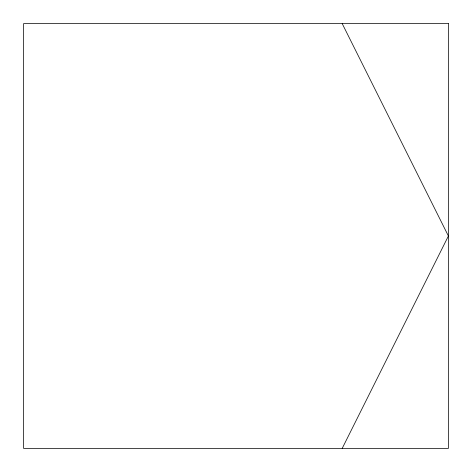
<?xml version="1.0" encoding="UTF-8"?>
<svg xmlns="http://www.w3.org/2000/svg" width="472" height="472" viewBox="0 0 472 472"><rect width="100%" height="100%" fill="white"/><g stroke="black" fill="none" stroke-linecap="round" stroke-linejoin="round"><path stroke-width="0.71" d="M342.2 448.4L448.4 236L342.2 23.6M448.4 23.6L23.6 23.6L23.6 448.4L448.4 448.4L448.4 23.6"/></g></svg>
